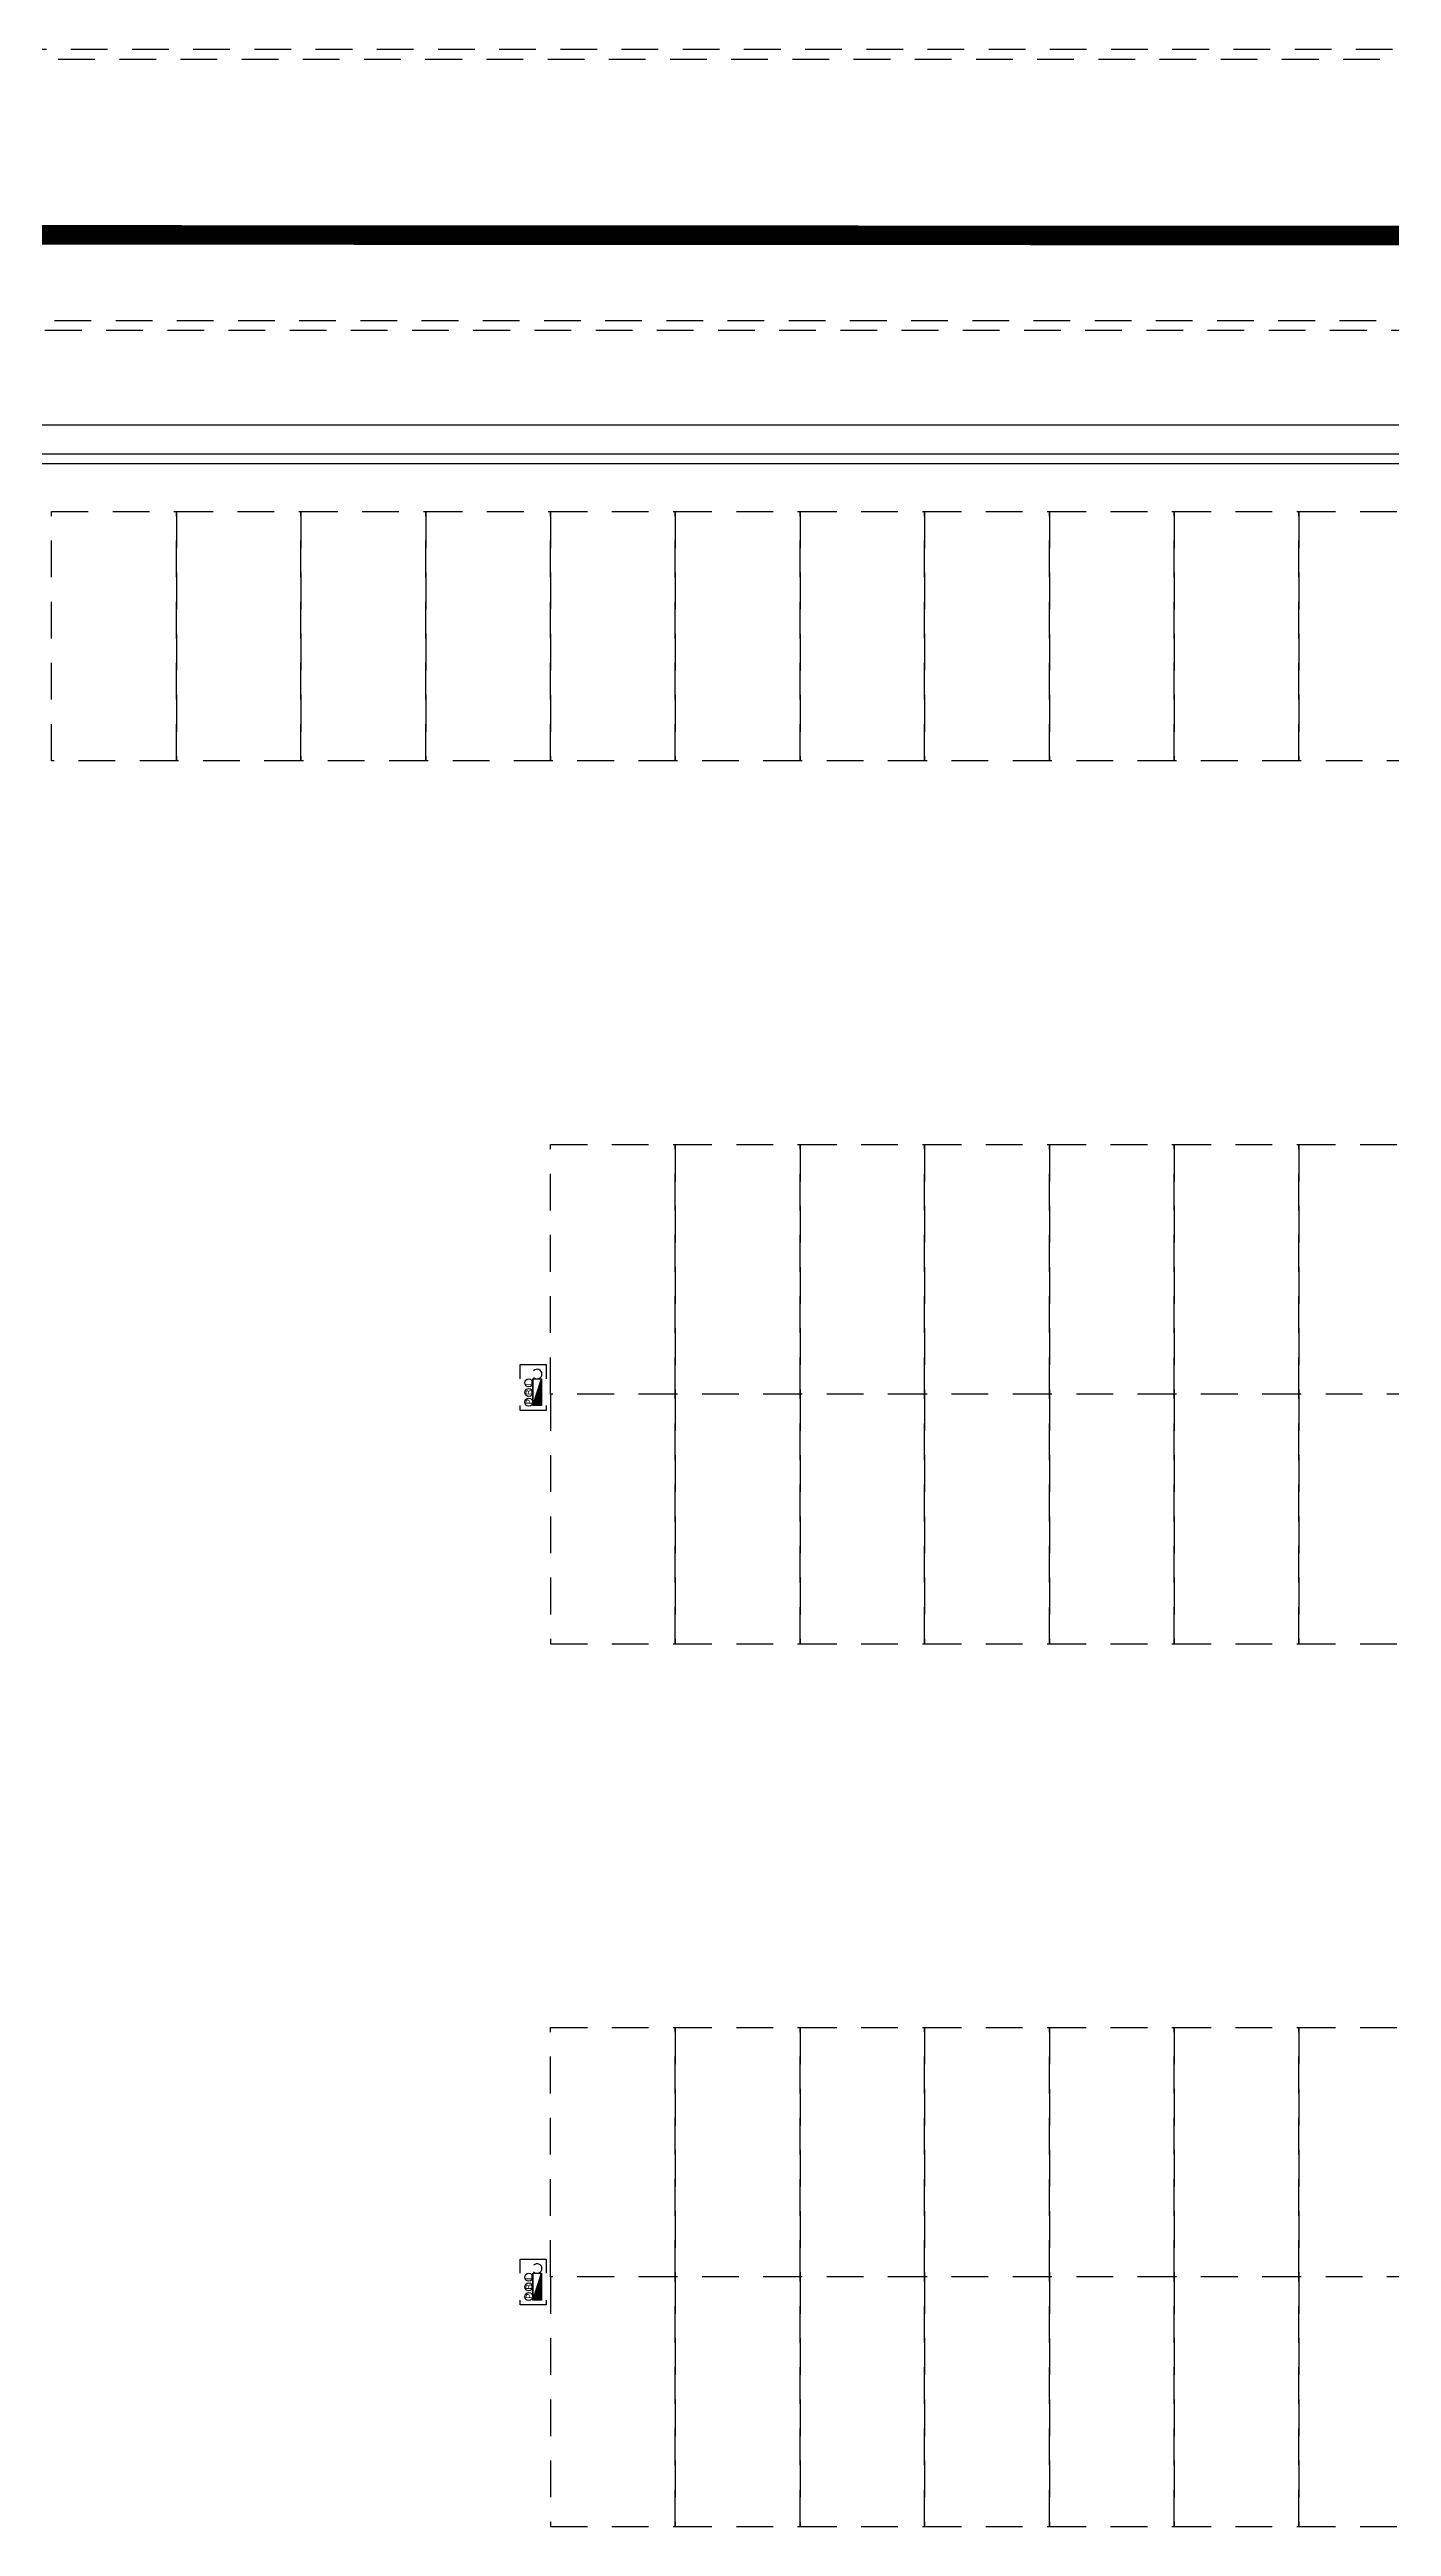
# Model space of a CAD drawing. Header units: millimetres. Extents: x 3775 to 244986, y 1861 to 55808.
# Drawn here: x 76232 to 76963, y 24489 to 25838 of the extents above; entities that cross this region are included whole.
import ezdxf
from ezdxf.enums import TextEntityAlignment as Align

# ---------------------------------------------------------------- set-up
doc = ezdxf.new("R2010")
doc.units = ezdxf.units.MM
doc.header["$LTSCALE"] = 100
doc.header["$MEASUREMENT"] = 0
doc.linetypes.add('-HID', pattern=[2.5, 1.5, -1])
doc.linetypes.add('HIDDEN', pattern=[2, 1, -1])
doc.layers.get('0').update_dxf_attribs({"linetype": 'CONTINUOUS'})
for name, color, linetype in [('ELE2', 3, 'CONTINUOUS'), ('ELE9', 9, 'CONTINUOUS'), ('IHC', 3, 'CONTINUOUS'), ('LAND-3', 9, 'CONTINUOUS'), ('트렌치', 9, 'CONTINUOUS')]:
    doc.layers.add(name, color=color, linetype=linetype)
doc.styles.add('MAP_맑은고딕', font='malgun_0.ttf')

# ---------------------------------------------------------------- blocks, each defined once
blk = doc.blocks.new('소화전(H)')
at = {"layer": 'IHC'}
h = blk.add_hatch(color=3, dxfattribs=at)
h.dxf.hatch_style = 1
h.paths.add_polyline_path([(-2.78, 0), (2.78, -1.8), (2.78, 0)])
at = {"linetype": 'HIDDEN', "ltscale": 0.2}
for points in [[(-2.78, -4.44), (-5.75, -4.44), (-5.75, 1), (-2.78, 1)], [(2.78, 1), (3.78, 1), (3.78, -4.44), (2.78, -4.44)]]:
    blk.add_lwpolyline(points, dxfattribs=at)
at = {"layer": 'IHC', "color": 3}
for p, q in [((2.78, -1.8), (-2.78, 0)), ((-2.78, -1.8), (2.78, -1.8))]:
    blk.add_line(p, q, dxfattribs=at)
blk.add_lwpolyline([(2.78, -1.8), (-2.78, -1.8), (-2.78, 0), (2.78, 0)], close=True, dxfattribs=at)
for centre in [(-1.95, -2.63), (0.05, -2.63), (2.08, -2.63)]:
    blk.add_circle(centre, 0.83, dxfattribs=at)
blk.add_arc((-3.78, -0.9), 1, 313.176, 226.824, dxfattribs=at)
at = {"layer": 'IHC', "color": 2, "style": 'MAP_맑은고딕'}
for s, p in [('L', (-1.84, -2.62)), ('B', (0.06, -2.62)), ('P', (2, -2.58))]:
    blk.add_text(s, height=1.38, rotation=180, dxfattribs=at).set_placement(p, align=Align.MIDDLE_CENTER)
blk = doc.blocks.new('A$C5041cb64')
at = {"xscale": 100, "yscale": 100, "zscale": 100, "rotation": 270}
for p in [(-435197, 152860), (-435197, 134216)]:
    blk.add_blockref('소화전(H)', p, dxfattribs=at)
blk = doc.blocks.new('KEY PLAN_계단실G')
at = {"layer": 'ELE2', "color": 253, "ltscale": 0.1}
for points in [[(-3625, -89.2), (-3625, -77.4), (-481.2, -77.4)], [(-3625, -89.2), (-481.2, -89.2)]]:
    blk.add_lwpolyline(points, dxfattribs=at)
at = {"layer": 'ELE9', "color": 253, "linetype": '-HID', "ltscale": 0.1}
for points in [[(-2955.7, -112.7), (-2904.7, -112.7), (-2904.7, -214.6), (-2955.7, -214.6)], [(-2904.7, -112.7), (-2853.8, -112.7), (-2853.8, -214.6), (-2904.7, -214.6)], [(-2853.8, -112.7), (-2802.8, -112.7), (-2802.8, -214.6), (-2853.8, -214.6)], [(-2802.8, -112.7), (-2751.8, -112.7), (-2751.8, -214.6), (-2802.8, -214.6)], [(-2751.8, -112.7), (-2700.9, -112.7), (-2700.9, -214.6), (-2751.8, -214.6)], [(-2700.9, -112.7), (-2649.9, -112.7), (-2649.9, -214.6), (-2700.9, -214.6)], [(-2649.9, -112.7), (-2599, -112.7), (-2599, -214.6), (-2649.9, -214.6)], [(-2599, -112.7), (-2548, -112.7), (-2548, -214.6), (-2599, -214.6)], [(-2548, -112.7), (-2497, -112.7), (-2497, -214.6), (-2548, -214.6)], [(-2497, -112.7), (-2446.1, -112.7), (-2446.1, -214.6), (-2497, -214.6)], [(-2446.1, -112.7), (-2395.1, -112.7), (-2395.1, -214.6), (-2446.1, -214.6)], [(-2751.8, -371.4), (-2700.9, -371.4), (-2700.9, -473.3), (-2751.8, -473.3)], [(-2700.9, -371.4), (-2649.9, -371.4), (-2649.9, -473.3), (-2700.9, -473.3)], [(-2649.9, -371.4), (-2599, -371.4), (-2599, -473.3), (-2649.9, -473.3)], [(-2599, -371.4), (-2548, -371.4), (-2548, -473.3), (-2599, -473.3)], [(-2548, -371.4), (-2497, -371.4), (-2497, -473.3), (-2548, -473.3)], [(-2497, -371.4), (-2446.1, -371.4), (-2446.1, -473.3), (-2497, -473.3)], [(-2446.1, -371.4), (-2395.1, -371.4), (-2395.1, -473.3), (-2446.1, -473.3)], [(-2751.8, -575.3), (-2700.9, -575.3), (-2700.9, -473.3), (-2751.8, -473.3)], [(-2700.9, -575.3), (-2649.9, -575.3), (-2649.9, -473.3), (-2700.9, -473.3)], [(-2649.9, -575.3), (-2599, -575.3), (-2599, -473.3), (-2649.9, -473.3)], [(-2599, -575.3), (-2548, -575.3), (-2548, -473.3), (-2599, -473.3)], [(-2548, -575.3), (-2497, -575.3), (-2497, -473.3), (-2548, -473.3)], [(-2497, -575.3), (-2446.1, -575.3), (-2446.1, -473.3), (-2497, -473.3)], [(-2446.1, -575.3), (-2395.1, -575.3), (-2395.1, -473.3), (-2446.1, -473.3)], [(-2751.8, -732.1), (-2700.9, -732.1), (-2700.9, -834), (-2751.8, -834)], [(-2700.9, -732.1), (-2649.9, -732.1), (-2649.9, -834), (-2700.9, -834)], [(-2649.9, -732.1), (-2599, -732.1), (-2599, -834), (-2649.9, -834)], [(-2599, -732.1), (-2548, -732.1), (-2548, -834), (-2599, -834)], [(-2548, -732.1), (-2497, -732.1), (-2497, -834), (-2548, -834)], [(-2497, -732.1), (-2446.1, -732.1), (-2446.1, -834), (-2497, -834)], [(-2446.1, -732.1), (-2395.1, -732.1), (-2395.1, -834), (-2446.1, -834)], [(-2751.8, -935.9), (-2700.9, -935.9), (-2700.9, -834), (-2751.8, -834)], [(-2700.9, -935.9), (-2649.9, -935.9), (-2649.9, -834), (-2700.9, -834)], [(-2649.9, -935.9), (-2599, -935.9), (-2599, -834), (-2649.9, -834)], [(-2599, -935.9), (-2548, -935.9), (-2548, -834), (-2599, -834)], [(-2548, -935.9), (-2497, -935.9), (-2497, -834), (-2548, -834)], [(-2497, -935.9), (-2446.1, -935.9), (-2446.1, -834), (-2497, -834)], [(-2446.1, -935.9), (-2395.1, -935.9), (-2395.1, -834), (-2446.1, -834)]]:
    blk.add_lwpolyline(points, close=True, dxfattribs=at)
at = {"layer": 'LAND-3', "color": 253, "linetype": '-HID', "ltscale": 0.1}
for points in [[(-1232.8, 76), (-3478, 76, 0.31169), (-3700.5, -77.4), (-3700.5, -77.4)], [(-3696.3, -77.4, -0.309983), (-3478, 72.1), (-1232.8, 72.1)]]:
    blk.add_lwpolyline(points, format="xyb", dxfattribs=at)
at = {"layer": 'LAND-3', "color": 1, "ltscale": 0.1, "const_width": 8}
blk.add_lwpolyline([(0, 0), (-2016.7, -0.2), (-3843.7, 0.7), (-4007.5, 2.9), (-4721.7, 2.4)], dxfattribs=at)
at = {"layer": 'LAND-3', "color": 253, "linetype": '-HID', "ltscale": 0.1}
for points in [[(-1242.6, 0.6), (-3408.4, 0.6), (-3408.4, -38.6), (-1242.6, -38.6)], [(-1246.6, -3.3), (-3404.5, -3.3), (-3404.5, -34.7), (-1246.6, -34.7)]]:
    blk.add_lwpolyline(points, close=True, dxfattribs=at)
at = {"layer": '트렌치', "color": 253, "ltscale": 0.1}
blk.add_lwpolyline([(-3625, -93.1), (-481.2, -93.1)], dxfattribs=at)
at = {"color": 253, "linetype": '-HID', "ltscale": 0.1, "xscale": 0.01959999999999999, "yscale": 0.01959999999999999, "zscale": 0.01959999999999999}
blk.add_blockref('A$C5041cb64', (5774.3, -3468.6), dxfattribs=at)

msp = doc.modelspace()

# ---------------------------------------------------------------- block references
at = {"xscale": 1.333333333333333, "yscale": 1.333333333333333, "zscale": 1.333333333333333}
msp.add_blockref('KEY PLAN_계단실G', (80173.8, 25736.9), dxfattribs=at)

doc.saveas('drawing.dxf')
